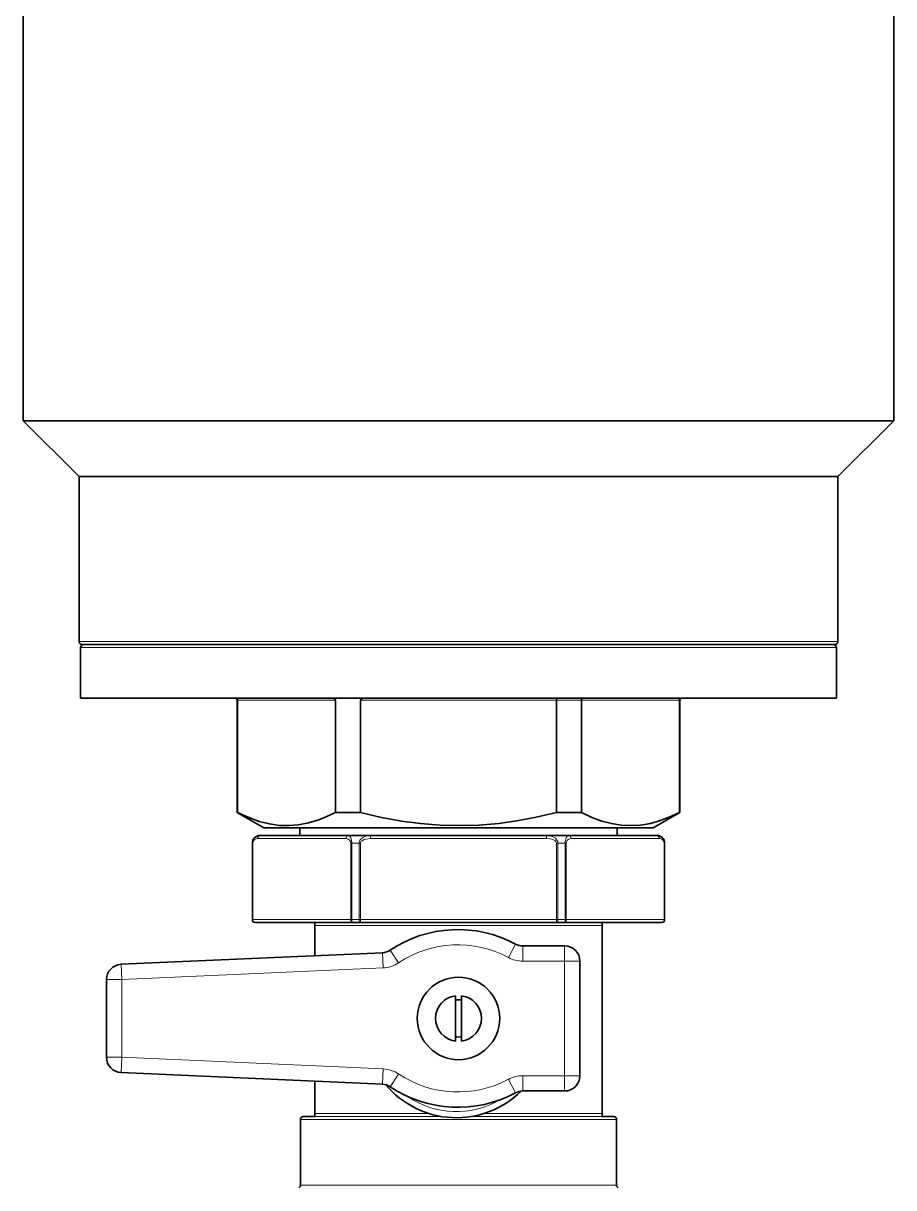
# Model space of a CAD drawing. Header units: millimetres. Extents: x -92220 to 11040, y -5929 to 27498.
# Drawn here: x 256.5 to 313.5, y 1451.2 to 1527.4 of the extents above; entities that cross this region are included whole.
import ezdxf

# ---------------------------------------------------------------- set-up
doc = ezdxf.new("R2010")
doc.units = ezdxf.units.MM
doc.layers.add('11 Водоразборный узел', color=7, linetype='Continuous')

msp = doc.modelspace()

# ---------------------------------------------------------------- linework, layer by layer
at = {"layer": '11 Водоразборный узел', "lineweight": 35}
for p, q in [((256.5, 1538.255), (256.5, 1501.405)), ((313.5, 1534.255), (313.5, 1501.405)), ((310.011, 1501.405), (256.5, 1501.405)), ((260.15, 1497.755), (306.808, 1497.755)), ((260.35, 1486.755), (306.632, 1486.755)), ((309.543, 1486.755), (260.45, 1486.755)), ((260.25, 1483.255), (309.743, 1483.255)), ((274.112, 1474.755), (297.75, 1474.755))]:
    msp.add_line(p, q, dxfattribs=at)
at = {"layer": '11 Водоразборный узел', "lineweight": 35, "ltscale": 0.129047}
for p, q in [((260.15, 1497.755), (256.5, 1501.405)), ((309.85, 1497.755), (313.5, 1501.405))]:
    msp.add_line(p, q, dxfattribs=at)
at = {"layer": '11 Водоразборный узел', "lineweight": 35, "ltscale": 0.087222}
msp.add_line((310.011, 1501.405), (313.5, 1501.405), dxfattribs=at)
at = {"layer": '11 Водоразборный узел', "lineweight": 35, "ltscale": 0.27}
for p, q in [((260.15, 1497.755), (260.15, 1486.955)), ((309.85, 1497.755), (309.85, 1486.955))]:
    msp.add_line(p, q, dxfattribs=at)
at = {"layer": '11 Водоразборный узел', "lineweight": 35, "ltscale": 0.076052}
msp.add_line((306.808, 1497.755), (309.85, 1497.755), dxfattribs=at)
at = {"layer": '11 Водоразборный узел', "lineweight": 13}
for p, q in [((260.15, 1486.955), (306.808, 1486.955)), ((309.743, 1486.555), (260.25, 1486.555))]:
    msp.add_line(p, q, dxfattribs=at)
at = {"layer": '11 Водоразборный узел', "lineweight": 35, "ltscale": 0.082513}
for p, q in [((260.25, 1483.255), (260.25, 1486.555)), ((309.75, 1483.255), (309.75, 1486.555))]:
    msp.add_line(p, q, dxfattribs=at)
at = {"layer": '11 Водоразборный узел', "lineweight": 35, "ltscale": 0.075439}
msp.add_line((306.632, 1486.755), (309.65, 1486.755), dxfattribs=at)
at = {"layer": '11 Водоразборный узел', "lineweight": 13, "ltscale": 0.076052}
msp.add_line((306.808, 1486.955), (309.85, 1486.955), dxfattribs=at)
at = {"layer": '11 Водоразборный узел', "lineweight": 35, "ltscale": 0.000170898}
msp.add_line((309.55, 1486.755), (309.543, 1486.755), dxfattribs=at)
at = {"layer": '11 Водоразборный узел', "lineweight": 13, "ltscale": 0.000172424}
msp.add_line((309.75, 1486.555), (309.743, 1486.555), dxfattribs=at)
at = {"layer": '11 Водоразборный узел', "lineweight": 35, "ltscale": 0.111871}
msp.add_line((268.751, 1483.255), (273.226, 1483.255), dxfattribs=at)
at = {"layer": '11 Водоразборный узел', "lineweight": 35, "ltscale": 0.003413}
msp.add_line((269.607, 1483.255), (269.744, 1483.255), dxfattribs=at)
at = {"layer": '11 Водоразборный узел', "lineweight": 35, "ltscale": 0.015739}
msp.add_line((270.374, 1483.255), (269.744, 1483.255), dxfattribs=at)
at = {"layer": '11 Водоразборный узел', "lineweight": 35, "ltscale": 0.044127}
msp.add_line((270.374, 1483.255), (272.139, 1483.255), dxfattribs=at)
at = {"layer": '11 Водоразборный узел', "lineweight": 13, "ltscale": 0.000759125}
for p, q in [((270.5, 1483.105), (270.53, 1483.105)), ((299.47, 1483.105), (299.5, 1483.105))]:
    msp.add_line(p, q, dxfattribs=at)
at = {"layer": '11 Водоразборный узел', "lineweight": 35, "ltscale": 0.183491}
for p, q in [((270.5, 1483.105), (270.5, 1475.765)), ((270.53, 1483.105), (270.53, 1475.765)), ((276.953, 1483.105), (276.953, 1475.765)), ((278.577, 1475.765), (278.577, 1483.105)), ((291.423, 1483.105), (291.423, 1475.765)), ((293.047, 1483.105), (293.047, 1475.765)), ((299.47, 1483.105), (299.47, 1475.765)), ((299.5, 1483.105), (299.5, 1475.765))]:
    msp.add_line(p, q, dxfattribs=at)
at = {"layer": '11 Водоразборный узел', "lineweight": 13, "ltscale": 0.160565}
for p, q in [((276.953, 1483.105), (270.53, 1483.105)), ((299.47, 1483.105), (293.047, 1483.105))]:
    msp.add_line(p, q, dxfattribs=at)
at = {"layer": '11 Водоразборный узел', "lineweight": 13, "ltscale": 0.321131}
msp.add_line((291.423, 1483.105), (278.577, 1483.105), dxfattribs=at)
at = {"layer": '11 Водоразборный узел', "lineweight": 13, "ltscale": 0.028042}
msp.add_line((291.423, 1483.105), (292.544, 1483.105), dxfattribs=at)
at = {"layer": '11 Водоразборный узел', "lineweight": 13, "ltscale": 0.012568}
msp.add_line((292.544, 1483.105), (293.047, 1483.105), dxfattribs=at)
at = {"layer": '11 Водоразборный узел', "lineweight": 35, "ltscale": 0.10725}
for p, q in [((294.9, 1483.255), (299.19, 1483.255)), ((296.497, 1483.255), (300.787, 1483.255))]:
    msp.add_line(p, q, dxfattribs=at)
at = {"layer": '11 Водоразборный узел', "lineweight": 35, "ltscale": 0.037917}
msp.add_line((299.19, 1483.255), (300.706, 1483.255), dxfattribs=at)
at = {"layer": '11 Водоразборный узел', "lineweight": 35, "ltscale": 0.001258}
msp.add_line((300.757, 1483.255), (300.706, 1483.255), dxfattribs=at)
at = {"layer": '11 Водоразборный узел', "lineweight": 35, "ltscale": 0.05153}
msp.add_line((300.757, 1483.255), (302.818, 1483.255), dxfattribs=at)
at = {"layer": '11 Водоразборный узел', "lineweight": 35, "ltscale": 0.04875}
msp.add_line((300.787, 1483.255), (302.737, 1483.255), dxfattribs=at)
at = {"layer": '11 Водоразборный узел', "lineweight": 35, "ltscale": 0.023398}
msp.add_line((301.543, 1483.255), (302.479, 1483.255), dxfattribs=at)
at = {"layer": '11 Водоразборный узел', "lineweight": 35, "ltscale": 0.01754}
msp.add_line((303.181, 1483.255), (302.479, 1483.255), dxfattribs=at)
at = {"layer": '11 Водоразборный узел', "lineweight": 35, "ltscale": 0.043372}
msp.add_line((302.818, 1483.255), (304.553, 1483.255), dxfattribs=at)
at = {"layer": '11 Водоразборный узел', "lineweight": 35, "ltscale": 0.001567}
msp.add_line((303.181, 1483.255), (303.243, 1483.255), dxfattribs=at)
at = {"layer": '11 Водоразборный узел', "lineweight": 35, "ltscale": 0.000172424}
msp.add_line((309.743, 1483.255), (309.75, 1483.255), dxfattribs=at)
at = {"layer": '11 Водоразборный узел', "lineweight": 35, "ltscale": 0.000759125}
for p, q in [((270.5, 1475.765), (270.53, 1475.765)), ((299.47, 1475.765), (299.5, 1475.765))]:
    msp.add_line(p, q, dxfattribs=at)
at = {"layer": '11 Водоразборный узел', "lineweight": 35, "ltscale": 0.050518}
for p, q in [((272.25, 1474.755), (270.5, 1475.765)), ((297.75, 1474.755), (299.5, 1475.765))]:
    msp.add_line(p, q, dxfattribs=at)
at = {"layer": '11 Водоразборный узел', "lineweight": 35, "ltscale": 0.04061}
msp.add_line((276.953, 1475.765), (278.577, 1475.765), dxfattribs=at)
at = {"layer": '11 Водоразборный узел', "lineweight": 35, "ltscale": 0.028042}
msp.add_line((291.423, 1475.765), (292.544, 1475.765), dxfattribs=at)
at = {"layer": '11 Водоразборный узел', "lineweight": 35, "ltscale": 0.012568}
msp.add_line((292.544, 1475.765), (293.047, 1475.765), dxfattribs=at)
at = {"layer": '11 Водоразборный узел', "lineweight": 35, "ltscale": 0.046542}
msp.add_line((272.25, 1474.755), (274.112, 1474.755), dxfattribs=at)
at = {"layer": '11 Водоразборный узел', "lineweight": 35, "ltscale": 0.012503}
for p, q in [((274.611, 1474.755), (274.6, 1474.255)), ((295.389, 1474.755), (295.4, 1474.255))]:
    msp.add_line(p, q, dxfattribs=at)
at = {"layer": '11 Водоразборный узел', "lineweight": 13, "ltscale": 6.86646e-05}
for p, q in [((271.503, 1473.755), (271.5, 1473.755)), ((298.5, 1473.755), (298.497, 1473.755)), ((271.503, 1468.755), (271.5, 1468.755)), ((298.5, 1468.755), (298.497, 1468.755))]:
    msp.add_line(p, q, dxfattribs=at)
at = {"layer": '11 Водоразборный узел', "lineweight": 35, "ltscale": 0.125}
for p, q in [((271.5, 1468.755), (271.5, 1473.755)), ((298.5, 1468.755), (298.5, 1473.755))]:
    msp.add_line(p, q, dxfattribs=at)
at = {"layer": '11 Водоразборный узел', "lineweight": 13, "ltscale": 0.125}
for p, q in [((271.503, 1473.755), (271.503, 1468.755)), ((271.53, 1473.755), (271.53, 1468.755)), ((277.946, 1468.755), (277.946, 1473.755)), ((278.015, 1468.755), (278.015, 1473.755)), ((278.487, 1473.755), (278.487, 1468.755)), ((278.584, 1473.755), (278.584, 1468.755)), ((291.416, 1468.755), (291.416, 1473.755)), ((291.513, 1468.755), (291.513, 1473.755)), ((291.985, 1473.755), (291.985, 1468.755)), ((292.054, 1473.755), (292.054, 1468.755)), ((298.47, 1468.755), (298.47, 1473.755)), ((298.497, 1468.755), (298.497, 1473.755))]:
    msp.add_line(p, q, dxfattribs=at)
at = {"layer": '11 Водоразборный узел', "lineweight": 13, "ltscale": 0.000668907}
for p, q in [((271.503, 1473.755), (271.53, 1473.755)), ((271.503, 1468.755), (271.53, 1468.755))]:
    msp.add_line(p, q, dxfattribs=at)
at = {"layer": '11 Водоразборный узел', "lineweight": 13, "ltscale": 0.144217}
for p, q in [((277.622, 1474.055), (271.853, 1474.055)), ((298.147, 1474.055), (292.378, 1474.055))]:
    msp.add_line(p, q, dxfattribs=at)
at = {"layer": '11 Водоразборный узел', "lineweight": 35, "ltscale": 0.00066185}
for p, q in [((272.026, 1474.255), (272, 1474.255)), ((298, 1474.255), (297.974, 1474.255))]:
    msp.add_line(p, q, dxfattribs=at)
at = {"layer": '11 Водоразборный узел', "lineweight": 35, "ltscale": 0.144217}
for p, q in [((277.795, 1474.255), (272.026, 1474.255)), ((297.974, 1474.255), (292.205, 1474.255))]:
    msp.add_line(p, q, dxfattribs=at)
at = {"layer": '11 Водоразборный узел', "lineweight": 35, "ltscale": 0.035905}
for p, q in [((279.231, 1474.255), (277.795, 1474.255)), ((292.205, 1474.255), (290.769, 1474.255))]:
    msp.add_line(p, q, dxfattribs=at)
at = {"layer": '11 Водоразборный узел', "lineweight": 13, "ltscale": 0.001743}
for p, q in [((278.015, 1473.755), (277.946, 1473.755)), ((291.985, 1473.755), (292.054, 1473.755)), ((278.015, 1468.755), (277.946, 1468.755)), ((291.985, 1468.755), (292.054, 1468.755))]:
    msp.add_line(p, q, dxfattribs=at)
at = {"layer": '11 Водоразборный узел', "lineweight": 13, "ltscale": 0.011798}
for p, q in [((278.487, 1473.755), (278.015, 1473.755)), ((278.487, 1468.755), (278.015, 1468.755))]:
    msp.add_line(p, q, dxfattribs=at)
at = {"layer": '11 Водоразборный узел', "lineweight": 13, "ltscale": 0.002412}
for p, q in [((278.487, 1473.755), (278.584, 1473.755)), ((291.513, 1473.755), (291.416, 1473.755)), ((278.487, 1468.755), (278.584, 1468.755)), ((291.513, 1468.755), (291.416, 1468.755))]:
    msp.add_line(p, q, dxfattribs=at)
at = {"layer": '11 Водоразборный узел', "lineweight": 35, "ltscale": 0.288433}
msp.add_line((290.769, 1474.255), (279.231, 1474.255), dxfattribs=at)
at = {"layer": '11 Водоразборный узел', "lineweight": 13, "ltscale": 0.005}
for p, q in [((279.231, 1474.255), (279.231, 1474.055)), ((290.769, 1474.255), (290.769, 1474.055)), ((278.584, 1468.755), (278.584, 1468.555)), ((291.416, 1468.755), (291.416, 1468.555))]:
    msp.add_line(p, q, dxfattribs=at)
at = {"layer": '11 Водоразборный узел', "lineweight": 13, "ltscale": 0.288433}
msp.add_line((290.769, 1474.055), (279.231, 1474.055), dxfattribs=at)
at = {"layer": '11 Водоразборный узел', "lineweight": 13, "ltscale": 0.011797}
for p, q in [((291.985, 1473.755), (291.513, 1473.755)), ((291.985, 1468.755), (291.513, 1468.755))]:
    msp.add_line(p, q, dxfattribs=at)
at = {"layer": '11 Водоразборный узел', "lineweight": 13, "ltscale": 0.000669098}
for p, q in [((298.497, 1473.755), (298.47, 1473.755)), ((298.497, 1468.755), (298.47, 1468.755))]:
    msp.add_line(p, q, dxfattribs=at)
at = {"layer": '11 Водоразборный узел', "lineweight": 13, "ltscale": 0.160405}
for p, q in [((271.53, 1468.755), (277.946, 1468.755)), ((292.054, 1468.755), (298.47, 1468.755))]:
    msp.add_line(p, q, dxfattribs=at)
at = {"layer": '11 Водоразборный узел', "lineweight": 35, "ltscale": 6.79016e-05}
for p, q in [((271.703, 1468.555), (271.7, 1468.555)), ((298.3, 1468.555), (298.297, 1468.555))]:
    msp.add_line(p, q, dxfattribs=at)
at = {"layer": '11 Водоразборный узел', "lineweight": 35, "ltscale": 0.160405}
for p, q in [((271.703, 1468.555), (278.119, 1468.555)), ((291.881, 1468.555), (298.297, 1468.555))]:
    msp.add_line(p, q, dxfattribs=at)
at = {"layer": '11 Водоразборный узел', "lineweight": 35, "ltscale": 0.005}
for p, q in [((275.6, 1468.555), (275.6, 1468.355)), ((294.4, 1468.555), (294.4, 1468.355))]:
    msp.add_line(p, q, dxfattribs=at)
at = {"layer": '11 Водоразборный узел', "lineweight": 13, "ltscale": 0.015604}
for p, q in [((276.224, 1468.355), (275.6, 1468.355)), ((276.224, 1456.051), (275.6, 1456.051))]:
    msp.add_line(p, q, dxfattribs=at)
at = {"layer": '11 Водоразборный узел', "lineweight": 35, "ltscale": 0.049246}
msp.add_line((275.6, 1466.385), (275.6, 1468.355), dxfattribs=at)
at = {"layer": '11 Водоразборный узел', "lineweight": 13, "ltscale": 0.454395}
msp.add_line((294.4, 1468.355), (276.224, 1468.355), dxfattribs=at)
at = {"layer": '11 Водоразборный узел', "lineweight": 35, "ltscale": 0.011623}
for p, q in [((278.584, 1468.555), (278.119, 1468.555)), ((291.881, 1468.555), (291.416, 1468.555))]:
    msp.add_line(p, q, dxfattribs=at)
at = {"layer": '11 Водоразборный узел', "lineweight": 13, "ltscale": 0.320809}
msp.add_line((278.584, 1468.755), (291.416, 1468.755), dxfattribs=at)
at = {"layer": '11 Водоразборный узел', "lineweight": 35, "ltscale": 0.320809}
msp.add_line((278.584, 1468.555), (291.416, 1468.555), dxfattribs=at)
at = {"layer": '11 Водоразборный узел', "lineweight": 35, "ltscale": 0.307578}
msp.add_line((294.4, 1456.051), (294.4, 1468.355), dxfattribs=at)
at = {"layer": '11 Водоразборный узел', "lineweight": 13, "ltscale": 0.025}
for p, q in [((281.081, 1465.917), (280.525, 1466.748)), ((288.265, 1466.266), (288.738, 1467.147)), ((289.21, 1466.029), (289.21, 1467.029)), ((291.951, 1467.029), (291.951, 1466.029)), ((291.951, 1466.029), (292.951, 1466.029)), ((262.951, 1464.822), (262.907, 1465.821)), ((262.951, 1464.822), (261.951, 1464.822)), ((262.951, 1459.735), (261.951, 1459.735)), ((262.951, 1459.735), (262.907, 1458.736)), ((280.058, 1458.976), (280.014, 1457.977)), ((281.081, 1458.641), (280.525, 1457.809)), ((288.265, 1458.291), (288.738, 1457.41)), ((289.21, 1458.529), (289.21, 1457.529)), ((291.951, 1457.529), (291.951, 1458.529)), ((291.951, 1458.529), (292.951, 1458.529))]:
    msp.add_line(p, q, dxfattribs=at)
at = {"layer": '11 Водоразборный узел', "lineweight": 35, "ltscale": 0.068524}
for p, q in [((291.951, 1467.029), (289.21, 1467.029)), ((289.21, 1457.529), (291.951, 1457.529))]:
    msp.add_line(p, q, dxfattribs=at)
at = {"layer": '11 Водоразборный узел', "lineweight": 35, "ltscale": 0.428097}
for p, q in [((262.907, 1465.821), (280.014, 1466.581)), ((280.014, 1457.977), (262.907, 1458.736))]:
    msp.add_line(p, q, dxfattribs=at)
at = {"layer": '11 Водоразборный узел', "lineweight": 13, "ltscale": 0.024999}
msp.add_line((280.058, 1465.582), (280.014, 1466.581), dxfattribs=at)
at = {"layer": '11 Водоразборный узел', "lineweight": 13, "ltscale": 0.068524}
for p, q in [((291.951, 1466.029), (289.21, 1466.029)), ((289.21, 1458.529), (291.951, 1458.529))]:
    msp.add_line(p, q, dxfattribs=at)
at = {"layer": '11 Водоразборный узел', "lineweight": 13, "ltscale": 0.1875}
msp.add_line((291.951, 1466.029), (291.951, 1458.529), dxfattribs=at)
at = {"layer": '11 Водоразборный узел', "lineweight": 35, "ltscale": 0.1875}
msp.add_line((292.951, 1466.029), (292.951, 1458.529), dxfattribs=at)
at = {"layer": '11 Водоразборный узел', "lineweight": 13, "ltscale": 0.428097}
for p, q in [((262.951, 1464.822), (280.058, 1465.582)), ((280.058, 1458.976), (262.951, 1459.735))]:
    msp.add_line(p, q, dxfattribs=at)
at = {"layer": '11 Водоразборный узел', "lineweight": 35, "ltscale": 0.127171}
msp.add_line((261.951, 1459.735), (261.951, 1464.822), dxfattribs=at)
at = {"layer": '11 Водоразборный узел', "lineweight": 13, "ltscale": 0.127171}
msp.add_line((262.951, 1459.735), (262.951, 1464.822), dxfattribs=at)
at = {"layer": '11 Водоразборный узел', "lineweight": 35, "ltscale": 0.034433}
msp.add_line((284.8, 1462.388), (284.8, 1463.765), dxfattribs=at)
at = {"layer": '11 Водоразборный узел', "lineweight": 35, "ltscale": 0.039896}
msp.add_line((285.2, 1463.765), (285.2, 1462.17), dxfattribs=at)
at = {"layer": '11 Водоразборный узел', "lineweight": 35, "ltscale": 0.039897}
msp.add_line((284.8, 1462.388), (284.8, 1460.792), dxfattribs=at)
at = {"layer": '11 Водоразборный узел', "lineweight": 35, "ltscale": 0.034434}
msp.add_line((285.2, 1462.17), (285.2, 1460.792), dxfattribs=at)
at = {"layer": '11 Водоразборный узел', "lineweight": 35, "ltscale": 0.053033}
msp.add_line((275.6, 1456.051), (275.6, 1458.173), dxfattribs=at)
at = {"layer": '11 Водоразборный узел', "lineweight": 35, "ltscale": 0.004961}
for p, q in [((275.6, 1456.051), (275.6, 1455.853)), ((294.4, 1456.051), (294.4, 1455.853))]:
    msp.add_line(p, q, dxfattribs=at)
at = {"layer": '11 Водоразборный узел', "lineweight": 13, "ltscale": 0.170992}
msp.add_line((276.224, 1456.051), (283.064, 1456.051), dxfattribs=at)
at = {"layer": '11 Водоразборный узел', "lineweight": 13, "ltscale": 0.193478}
msp.add_line((286.661, 1456.051), (294.4, 1456.051), dxfattribs=at)
at = {"layer": '11 Водоразборный узел', "lineweight": 13, "ltscale": 0.031676}
for p, q in [((275.917, 1455.655), (274.65, 1455.655)), ((275.917, 1451.37), (274.65, 1451.37))]:
    msp.add_line(p, q, dxfattribs=at)
at = {"layer": '11 Водоразборный узел', "lineweight": 35, "ltscale": 0.107113}
for p, q in [((274.65, 1451.37), (274.65, 1455.655)), ((295.35, 1451.37), (295.35, 1455.655))]:
    msp.add_line(p, q, dxfattribs=at)
at = {"layer": '11 Водоразборный узел', "lineweight": 35, "ltscale": 0.019375}
for p, q in [((274.825, 1455.853), (275.6, 1455.853)), ((294.4, 1455.853), (295.175, 1455.853))]:
    msp.add_line(p, q, dxfattribs=at)
at = {"layer": '11 Водоразборный узел', "lineweight": 13, "ltscale": 0.011765}
msp.add_line((276.071, 1455.853), (275.6, 1455.853), dxfattribs=at)
at = {"layer": '11 Водоразборный узел', "lineweight": 13, "ltscale": 0.485825}
for p, q in [((295.35, 1455.655), (275.917, 1455.655)), ((295.35, 1451.37), (275.917, 1451.37))]:
    msp.add_line(p, q, dxfattribs=at)
at = {"layer": '11 Водоразборный узел', "lineweight": 13, "ltscale": 0.195768}
msp.add_line((276.071, 1455.853), (283.901, 1455.853), dxfattribs=at)
at = {"layer": '11 Водоразборный узел', "lineweight": 13, "ltscale": 0.214415}
msp.add_line((285.823, 1455.853), (294.4, 1455.853), dxfattribs=at)
at = {"layer": '11 Водоразборный узел', "lineweight": 35, "flags": 128}
for points in [[(276.953, 1483.105), (276.929, 1483.165), (276.871, 1483.21), (276.792, 1483.24), (276.667, 1483.255)], [(278.577, 1483.105), (278.604, 1483.165), (278.665, 1483.21), (278.753, 1483.24), (278.89, 1483.255)], [(291.423, 1483.105), (291.431, 1483.204), (291.442, 1483.239), (291.449, 1483.25), (291.452, 1483.253), (291.458, 1483.255)], [(293.047, 1483.105), (293.056, 1483.162), (293.081, 1483.212), (293.109, 1483.239), (293.159, 1483.255)], [(273.895, 1474.901), (273.259, 1474.92), (272.615, 1475.011), (271.948, 1475.179), (271.264, 1475.426), (270.53, 1475.765)], [(273.895, 1474.901), (274.528, 1474.954), (275.176, 1475.079), (275.85, 1475.284), (276.386, 1475.496), (276.953, 1475.765)], [(291.423, 1475.765), (290.083, 1475.452), (288.828, 1475.218), (287.633, 1475.051), (286.336, 1474.939), (285.066, 1474.899), (283.796, 1474.931), (282.504, 1475.036), (281.267, 1475.202), (279.967, 1475.442), (278.577, 1475.765)], [(299.47, 1475.765), (298.8, 1475.452), (298.172, 1475.218), (297.575, 1475.051), (296.927, 1474.939), (296.291, 1474.899), (295.656, 1474.931), (295.01, 1475.036), (294.392, 1475.202), (293.742, 1475.442), (293.047, 1475.765)]]:
    msp.add_lwpolyline(points, dxfattribs=at)
at = {"layer": '11 Водоразборный узел', "lineweight": 13, "flags": 128}
for points in [[(272.026, 1474.255), (271.919, 1474.244), (271.813, 1474.213), (271.726, 1474.166), (271.646, 1474.101), (271.567, 1473.997), (271.515, 1473.865), (271.503, 1473.755)], [(271.853, 1474.055), (271.709, 1474.025), (271.646, 1473.988), (271.594, 1473.937), (271.543, 1473.843), (271.53, 1473.755)], [(277.946, 1473.755), (277.923, 1473.866), (277.864, 1473.957), (277.78, 1474.018), (277.675, 1474.051), (277.622, 1474.055)], [(278.015, 1473.755), (277.998, 1473.951), (277.953, 1474.105), (277.889, 1474.208), (277.819, 1474.252), (277.795, 1474.255)], [(279.231, 1474.255), (278.998, 1474.23), (278.773, 1474.151), (278.65, 1474.069), (278.549, 1473.956), (278.504, 1473.86), (278.487, 1473.755)], [(279.231, 1474.055), (278.943, 1474.025), (278.817, 1473.988), (278.713, 1473.937), (278.637, 1473.876), (278.594, 1473.808), (278.584, 1473.755)], [(291.513, 1473.755), (291.496, 1473.862), (291.449, 1473.959), (291.347, 1474.072), (291.221, 1474.154), (290.999, 1474.231), (290.769, 1474.255)], [(291.416, 1473.755), (291.406, 1473.81), (291.371, 1473.866), (291.314, 1473.919), (291.184, 1473.987), (290.982, 1474.039), (290.769, 1474.055)], [(292.205, 1474.255), (292.135, 1474.23), (292.07, 1474.152), (292.021, 1474.033), (291.99, 1473.87), (291.985, 1473.755)], [(292.378, 1474.055), (292.234, 1474.025), (292.171, 1473.988), (292.119, 1473.937), (292.068, 1473.843), (292.054, 1473.755)], [(298.497, 1473.755), (298.472, 1473.91), (298.406, 1474.04), (298.293, 1474.153), (298.163, 1474.222), (297.974, 1474.255)], [(298.47, 1473.755), (298.448, 1473.866), (298.389, 1473.957), (298.305, 1474.018), (298.2, 1474.051), (298.147, 1474.055)]]:
    msp.add_lwpolyline(points, dxfattribs=at)
at = {"layer": '11 Водоразборный узел', "lineweight": 35}
msp.add_circle((285, 1462.279), 2.7, dxfattribs=at)
for centre, radius, start, end in [((260.35, 1486.955), 0.2, 180.00001, 270), ((260.45, 1486.555), 0.2, 90, 179.99999), ((309.55, 1486.555), 0.2, 0.00001, 90), ((309.65, 1486.955), 0.2, 270, 0), ((270.35, 1483.105), 0.15, 0.03362, 89.96638), ((270.381, 1483.106), 0.149, 359.42773, 89.4048), ((299.619, 1483.106), 0.149, 90.59521, 180.57226), ((299.65, 1483.105), 0.15, 90.03362, 179.96639), ((272, 1473.755), 0.5, 90, 179.99999), ((298, 1473.755), 0.5, 0, 90), ((271.7, 1468.755), 0.2, 179.99999, 270), ((298.3, 1468.755), 0.2, 270, 0), ((284.964, 1460.108), 7.987, 61.80431, 123.75974), ((279.97, 1467.58), 1, 272.54214, 303.75974), ((289.21, 1468.029), 1, 241.80431, 270), ((291.951, 1466.029), 1, 0, 90), ((262.951, 1464.822), 1, 92.54214, 180.00001), ((285, 1462.279), 1.5, 97.66226, 262.33774), ((285, 1462.279), 1.5, 277.66225, 82.33775), ((285, 1462.279), 1.219, 80.55365, 99.44635), ((285, 1462.279), 1.219, 260.55365, 279.44635), ((262.951, 1459.735), 1, 180.00001, 267.45786), ((291.951, 1458.529), 1, 270, 0), ((279.97, 1456.978), 1, 56.24026, 87.45786), ((284.862, 1461.776), 6, 219.76622, 314.85209), ((284.964, 1464.45), 7.987, 236.24026, 298.19569), ((289.21, 1456.529), 1, 90, 118.19569), ((274.85, 1455.655), 0.2, 97.20717, 179.97345), ((295.15, 1455.655), 0.2, 0.02657, 82.79268), ((274.45, 1451.37), 0.2, 300.01047, 359.98953), ((295.55, 1451.37), 0.2, 180.01047, 239.98953)]:
    msp.add_arc(centre, radius, start, end, dxfattribs=at)
at = {"layer": '11 Водоразборный узел', "lineweight": 13}
for centre, radius, start, end in [((284.964, 1460.108), 6.987, 61.80431, 123.75974), ((279.97, 1467.58), 2, 272.54215, 303.75974), ((289.21, 1468.029), 2, 241.80431, 270), ((279.97, 1456.978), 2, 56.24028, 87.45786), ((284.964, 1464.45), 6.987, 236.24026, 298.19569), ((289.21, 1456.529), 2, 90, 118.19569), ((284.862, 1461.776), 5.6, 235.31625, 300.3273)]:
    msp.add_arc(centre, radius, start, end, dxfattribs=at)
for centre, ratio, start_param, end_param in [((272.026, 1474.055), 0.866025, 0, 1.570796), ((277.795, 1474.055), 0.866025, 0, 1.570796), ((292.205, 1474.055), 0.866025, 4.712389, 6.283185), ((297.974, 1474.055), 0.866025, 4.712389, 6.283185), ((271.703, 1468.755), 0.999796, 1.570796, 3.141593), ((271.703, 1468.755), 0.866025, 1.570796, 3.141593), ((278.119, 1468.755), 0.866025, 1.570796, 3.141593), ((278.119, 1468.755), 0.517376, 1.570796, 3.141593), ((278.584, 1468.755), 0.48242, 1.570796, 3.141593), ((291.416, 1468.755), 0.48242, 3.141593, 4.712389), ((291.881, 1468.755), 0.517376, 3.141593, 4.712389), ((291.881, 1468.755), 0.866025, 3.141593, 4.712389), ((298.297, 1468.755), 0.866025, 3.141593, 4.712389), ((298.297, 1468.755), 0.999796, 3.141593, 4.712389)]:
    msp.add_ellipse(centre, major_axis=(0, 0.2), ratio=ratio, start_param=start_param, end_param=end_param, dxfattribs=at)

doc.saveas('drawing.dxf')
